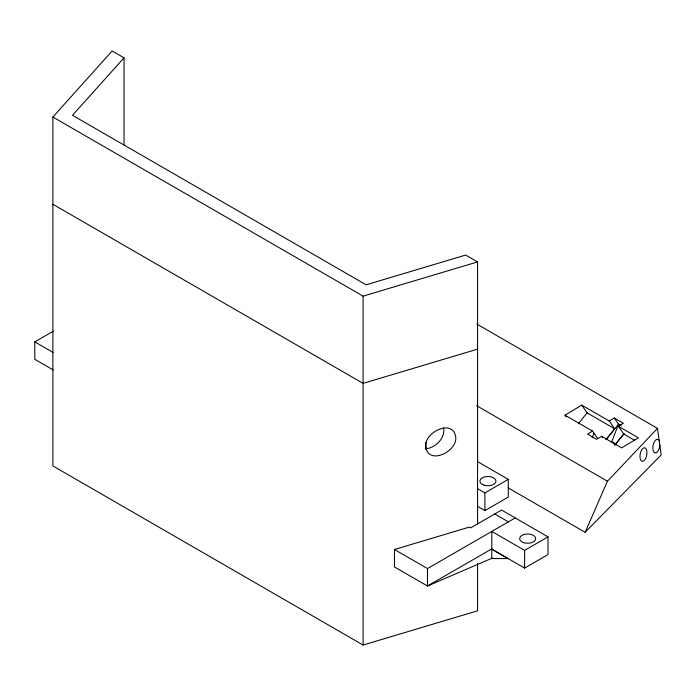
<?xml version="1.0" encoding="UTF-8"?>
<svg xmlns="http://www.w3.org/2000/svg" width="696" height="696" viewBox="0 0 696 696"><rect width="100%" height="100%" fill="white"/><g stroke="black" fill="none" stroke-linecap="round" stroke-linejoin="round"><path stroke-width="1.04" d="M592.174 437.854L594.001 433.182M508.071 487.818L585.11 532.301L607.46 481.223L657.476 428.362L476.864 324.084M578.376 423.673L587.111 412.867L581.734 405.124L564.995 415.181L566.161 416.869M605.929 439.585L614.664 428.771L609.287 421.028L581.734 405.124M606.338 439.341L618.579 424.195L614.298 418.018L609.287 421.028M614.968 444.805L623.703 433.991L618.335 426.248L623.338 423.238L614.298 418.018M614.698 445.397L624.216 433.617M477.56 563.612L477.56 610.818L363.095 645.044L52.879 465.937L52.879 117.041L112.152 50.956L124.045 57.82L124.045 145.046M124.045 57.82L72.497 115.284L366.139 284.812L465.676 255.058L477.56 261.922L477.56 523.905M585.11 532.301L661.2 454.923L657.476 428.362M597.647 438.436L592.548 431.085L587.546 434.095L596.585 439.315L601.588 436.305L621.65 447.893L638.389 437.827L618.335 426.248M53.148 369.898L34.8 359.301L34.8 341.858L53.444 331.096M477.404 488.54L484.903 492.872L508.289 479.37L508.289 497.092L484.903 510.594L477.473 506.314M548.004 536.877L524.619 550.379L491.794 531.431L491.776 558.549L508.132 558.592L491.802 549.153L524.619 568.101L548.004 554.599L548.004 536.877L501.572 510.055L470.696 527.864L469.365 527.098L394.449 549.501L394.449 566.944L427.475 586.006L492.507 558.018M394.449 549.501L427.475 568.562L515.188 517.937M491.794 548.874L427.475 586.006L427.475 568.562M52.879 117.041L363.095 296.139L477.56 261.922M477.56 349.148L363.095 383.365L52.879 204.267M425.3 448.972C435.244 447.92 445.431 438.506 443.639 427.944M621.293 425.761L618.579 424.195L611.74 441.664L616.264 444.274M587.111 412.867L614.664 428.771M623.703 433.991L634.648 440.307M564.995 415.181L592.548 431.085M476.647 405.69L607.46 481.223M477.352 461.509L508.289 479.37M34.8 341.858L53.148 352.446M494.752 513.979L508.376 521.861M601.588 436.305L602.562 437.706M524.619 550.379L524.619 568.101M484.903 492.872L484.903 510.594M425.961 442.656L425.961 449.146M363.095 296.139L363.095 645.044M659.869 445.196A6.925 3.358 -79.5 0 1 655.11 452.905A6.925 3.358 -79.5 0 1 653.44 443.978A6.925 3.358 -79.5 0 1 658.938 440.229M425.647 445.745C427.24 465.763 456.211 452.452 455.819 438.08C454.227 418.07 425.256 431.381 425.647 445.745M483.92 485.121A8.013 4.628 0 0 0 495.943 481.119A8.013 4.628 0 0 0 483.92 477.108A8.013 4.628 0 0 0 483.92 485.121M523.636 542.628A8.013 4.628 0 0 0 535.659 538.626A8.013 4.628 0 0 0 523.636 534.624A8.013 4.628 0 0 0 523.636 542.628M645.627 458.533A6.864 3.332 -79.5 0 0 644.748 447.815A6.864 3.332 -79.5 0 0 639.989 457.307A6.864 3.332 -79.5 0 0 645.627 458.533"/></g></svg>
